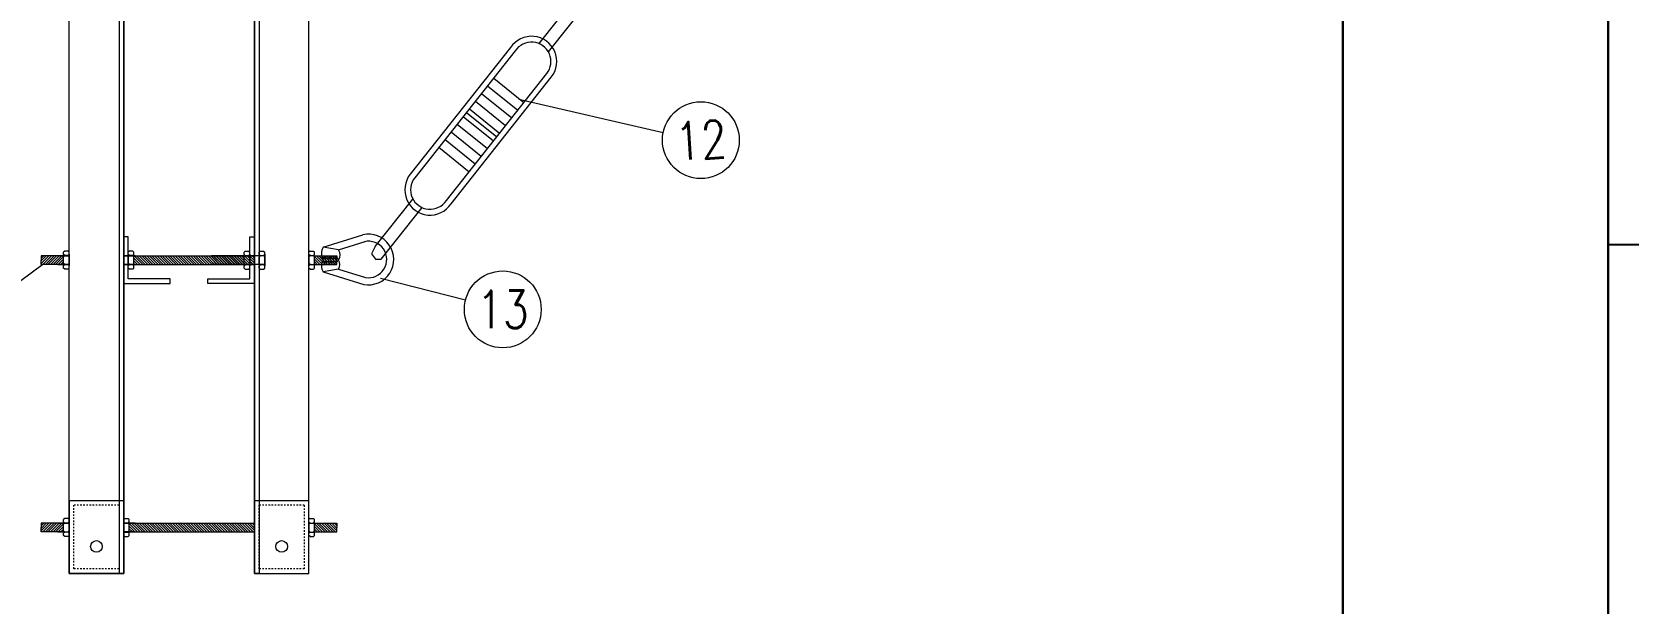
# Model space of a CAD drawing. Header units: millimetres. Extents: x 1804 to 3757, y 2643 to 7323.
# Drawn here: x 2133.9 to 2236.7, y 2835.9 to 2872.7 of the extents above; entities that cross this region are included whole.
import ezdxf
from ezdxf.enums import TextEntityAlignment as Align

# ---------------------------------------------------------------- set-up
doc = ezdxf.new("R2010")
doc.units = ezdxf.units.MM
doc.linetypes.add('DASHED', pattern=[0.75, 0.5, -0.25])
doc.layers.add('_Cajetin Linea 2', color=2, linetype='Continuous')
for name, color, linetype, lineweight in [('_Cajetin Linea 3', 5, 'Continuous', 30), ('DIBUJO', 7, 'Continuous', 20), ('POSTE', 7, 'Continuous', 13)]:
    doc.layers.add(name, color=color, linetype=linetype, lineweight=lineweight)
doc.styles.add('ROMANS', font='romans.shx')

# ---------------------------------------------------------------- blocks, each defined once
blk = doc.blocks.new('CAJETIN ARMADO')
at = {"layer": '_Cajetin Linea 2', "color": 3}
blk.add_lwpolyline([(1389.95, 5706.25), (1376.45, 5706.25)], dxfattribs=at)
at = {"layer": '_Cajetin Linea 3', "ltscale": 0.1}
blk.add_lwpolyline([(1569.36, 5499.82), (1376.45, 5499.82), (1376.45, 5776.82), (1569.36, 5776.82)], close=True, dxfattribs=at)

msp = doc.modelspace()

# ---------------------------------------------------------------- linework, layer by layer
at = {"lineweight": 15, "ltscale": 0.5}
for p, q in [((2136.293, 2837.789), (2136.293, 2907.979)), ((2139.503, 2907.979), (2139.503, 2837.789)), ((2139.803, 2837.789), (2139.803, 2907.979)), ((2139.803, 2907.979), (2139.803, 2837.789)), ((2148.225, 2837.789), (2148.225, 2907.979)), ((2148.225, 2907.979), (2148.225, 2837.789)), ((2148.525, 2907.979), (2148.525, 2837.789)), ((2151.735, 2837.789), (2151.735, 2907.979)), ((2136.006, 2858.543), (2135.931, 2858.467)), ((2136.218, 2858.543), (2136.006, 2858.543)), ((2136.218, 2858.543), (2136.293, 2858.467)), ((2140.102, 2859.456), (2139.803, 2859.456)), ((2139.803, 2859.456), (2139.803, 2856.461)), ((2140.102, 2856.761), (2140.102, 2859.456)), ((2140.178, 2858.543), (2140.102, 2858.467)), ((2140.389, 2858.543), (2140.178, 2858.543)), ((2140.389, 2858.543), (2140.465, 2858.467)), ((2147.639, 2858.543), (2147.563, 2858.467)), ((2147.639, 2858.543), (2147.85, 2858.543)), ((2147.85, 2858.543), (2147.926, 2858.467)), ((2147.926, 2859.456), (2148.225, 2859.456)), ((2147.926, 2856.761), (2147.926, 2859.456)), ((2148.225, 2859.456), (2148.225, 2856.461)), ((2148.6, 2858.543), (2148.525, 2858.467)), ((2148.6, 2858.543), (2148.812, 2858.543)), ((2148.812, 2858.543), (2148.887, 2858.467)), ((2151.81, 2858.543), (2151.735, 2858.467)), ((2151.81, 2858.543), (2152.022, 2858.543)), ((2152.022, 2858.543), (2152.097, 2858.467)), ((2135.998, 2858.238), (2134.486, 2858.238)), ((2134.486, 2858.238), (2134.486, 2857.959)), ((2134.489, 2858.238), (2134.486, 2858.235)), ((2134.655, 2858.238), (2134.486, 2858.069)), ((2134.82, 2858.238), (2134.486, 2857.904)), ((2134.986, 2858.238), (2134.486, 2857.738)), ((2134.486, 2857.679), (2134.486, 2857.959)), ((2135.998, 2857.679), (2134.486, 2857.679)), ((2135.151, 2858.238), (2134.593, 2857.679)), ((2135.317, 2858.238), (2134.758, 2857.679)), ((2135.482, 2858.238), (2134.924, 2857.679)), ((2135.647, 2858.238), (2135.089, 2857.679)), ((2135.813, 2858.238), (2135.255, 2857.679)), ((2135.978, 2858.238), (2135.42, 2857.679)), ((2135.558, 2858.238), (2136.293, 2858.238)), ((2135.558, 2857.689), (2135.568, 2857.679)), ((2135.558, 2857.679), (2136.293, 2857.679)), ((2135.931, 2858.025), (2135.585, 2857.679)), ((2135.931, 2857.859), (2135.751, 2857.679)), ((2135.957, 2857.72), (2135.916, 2857.679)), ((2135.931, 2858.321), (2135.931, 2858.467)), ((2136.006, 2858.246), (2135.931, 2858.321)), ((2136.006, 2858.246), (2135.931, 2858.17)), ((2135.931, 2857.747), (2135.931, 2858.17)), ((2136.006, 2857.672), (2135.931, 2857.747)), ((2136.006, 2857.672), (2135.931, 2857.596)), ((2135.931, 2857.45), (2135.931, 2857.596)), ((2136.006, 2857.375), (2135.931, 2857.45)), ((2136.218, 2858.246), (2136.006, 2858.246)), ((2136.218, 2857.672), (2136.006, 2857.672)), ((2136.218, 2858.246), (2136.293, 2858.321)), ((2136.218, 2858.246), (2136.293, 2858.17)), ((2136.218, 2857.672), (2136.293, 2857.747)), ((2136.218, 2857.672), (2136.293, 2857.596)), ((2136.218, 2857.375), (2136.293, 2857.45)), ((2136.293, 2858.321), (2136.293, 2858.467)), ((2136.293, 2858.333), (2136.293, 2857.584)), ((2136.293, 2858.333), (2136.293, 2857.584)), ((2136.293, 2858.238), (2136.293, 2857.679)), ((2136.293, 2857.747), (2136.293, 2858.17)), ((2136.293, 2857.45), (2136.293, 2857.596)), ((2139.803, 2858.321), (2139.803, 2858.467)), ((2139.803, 2858.333), (2139.803, 2857.584)), ((2140.538, 2858.238), (2139.803, 2858.238)), ((2139.803, 2858.238), (2148.225, 2858.238)), ((2139.803, 2857.747), (2139.803, 2858.17)), ((2140.538, 2857.679), (2139.803, 2857.679)), ((2139.803, 2857.679), (2148.225, 2857.679)), ((2139.803, 2857.45), (2139.803, 2857.596)), ((2140.102, 2858.321), (2140.102, 2858.467)), ((2140.102, 2858.333), (2140.102, 2857.584)), ((2140.178, 2858.246), (2140.102, 2858.321)), ((2140.178, 2858.246), (2140.102, 2858.17)), ((2140.102, 2857.747), (2140.102, 2858.17)), ((2140.178, 2857.672), (2140.102, 2857.747)), ((2140.178, 2857.672), (2140.102, 2857.596)), ((2140.102, 2857.45), (2140.102, 2857.596)), ((2140.178, 2857.375), (2140.102, 2857.45)), ((2140.389, 2858.246), (2140.178, 2858.246)), ((2140.389, 2857.672), (2140.178, 2857.672)), ((2140.389, 2858.246), (2140.465, 2858.321)), ((2140.389, 2858.246), (2140.465, 2858.17)), ((2140.389, 2857.672), (2140.465, 2857.747)), ((2140.389, 2857.672), (2140.465, 2857.596)), ((2140.389, 2857.375), (2140.465, 2857.45)), ((2140.464, 2857.747), (2140.531, 2857.679)), ((2140.465, 2858.321), (2140.465, 2858.467)), ((2140.465, 2857.747), (2140.465, 2858.17)), ((2140.465, 2858.077), (2140.862, 2857.679)), ((2140.465, 2857.911), (2140.697, 2857.679)), ((2140.465, 2857.45), (2140.465, 2857.596)), ((2140.469, 2858.238), (2141.027, 2857.679)), ((2140.635, 2858.238), (2141.193, 2857.679)), ((2140.8, 2858.238), (2141.358, 2857.679)), ((2140.965, 2858.238), (2141.524, 2857.679)), ((2141.131, 2858.238), (2141.689, 2857.679)), ((2141.296, 2858.238), (2141.855, 2857.679)), ((2141.462, 2858.238), (2142.02, 2857.679)), ((2141.627, 2858.238), (2142.186, 2857.679)), ((2141.793, 2858.238), (2142.351, 2857.679)), ((2141.958, 2858.238), (2142.516, 2857.679)), ((2142.124, 2858.238), (2142.682, 2857.679)), ((2142.289, 2858.238), (2142.847, 2857.679)), ((2142.454, 2858.238), (2143.013, 2857.679)), ((2142.62, 2858.238), (2143.178, 2857.679)), ((2142.785, 2858.238), (2143.344, 2857.679)), ((2142.951, 2858.238), (2143.509, 2857.679)), ((2143.116, 2858.238), (2143.675, 2857.679)), ((2143.282, 2858.238), (2143.84, 2857.679)), ((2143.447, 2858.238), (2144.005, 2857.679)), ((2143.612, 2858.238), (2144.171, 2857.679)), ((2143.778, 2858.238), (2144.336, 2857.679)), ((2143.943, 2858.238), (2144.502, 2857.679)), ((2144.109, 2858.238), (2144.667, 2857.679)), ((2144.274, 2858.238), (2144.833, 2857.679)), ((2144.44, 2858.238), (2144.998, 2857.679)), ((2144.605, 2858.238), (2145.163, 2857.679)), ((2144.771, 2858.238), (2145.329, 2857.679)), ((2144.936, 2858.238), (2145.494, 2857.679)), ((2145.101, 2858.238), (2145.66, 2857.679)), ((2145.267, 2858.238), (2145.825, 2857.679)), ((2145.432, 2858.238), (2145.991, 2857.679)), ((2148.927, 2858.238), (2145.452, 2858.238)), ((2145.452, 2858.198), (2145.971, 2857.679)), ((2145.452, 2858.033), (2145.806, 2857.679)), ((2145.452, 2857.868), (2145.64, 2857.679)), ((2145.452, 2857.702), (2145.475, 2857.679)), ((2148.927, 2857.679), (2145.452, 2857.679)), ((2145.578, 2858.238), (2146.137, 2857.679)), ((2145.598, 2858.238), (2146.156, 2857.679)), ((2145.744, 2858.238), (2146.302, 2857.679)), ((2145.763, 2858.238), (2146.322, 2857.679)), ((2145.909, 2858.238), (2146.467, 2857.679)), ((2145.929, 2858.238), (2146.487, 2857.679)), ((2146.075, 2858.238), (2146.633, 2857.679)), ((2146.094, 2858.238), (2146.652, 2857.679)), ((2146.24, 2858.238), (2146.798, 2857.679)), ((2146.259, 2858.238), (2146.818, 2857.679)), ((2146.405, 2858.238), (2146.964, 2857.679)), ((2146.425, 2858.238), (2146.983, 2857.679)), ((2146.571, 2858.238), (2147.129, 2857.679)), ((2146.59, 2858.238), (2147.149, 2857.679)), ((2146.736, 2858.238), (2147.295, 2857.679)), ((2146.756, 2858.238), (2147.314, 2857.679)), ((2146.902, 2858.238), (2147.46, 2857.679)), ((2146.921, 2858.238), (2147.48, 2857.679)), ((2147.067, 2858.238), (2147.625, 2857.679)), ((2147.087, 2858.238), (2147.645, 2857.679)), ((2147.233, 2858.238), (2147.563, 2857.907)), ((2147.252, 2858.238), (2147.81, 2857.679)), ((2147.398, 2858.238), (2147.563, 2858.072)), ((2147.418, 2858.238), (2147.976, 2857.679)), ((2147.563, 2858.321), (2147.563, 2858.467)), ((2147.639, 2858.246), (2147.563, 2858.321)), ((2147.639, 2858.246), (2147.563, 2858.17)), ((2147.563, 2858.238), (2147.597, 2858.204)), ((2147.563, 2857.747), (2147.563, 2858.17)), ((2147.639, 2857.672), (2147.563, 2857.747)), ((2147.639, 2857.672), (2147.563, 2857.596)), ((2147.563, 2857.45), (2147.563, 2857.596)), ((2147.639, 2857.375), (2147.563, 2857.45)), ((2147.583, 2858.238), (2148.141, 2857.679)), ((2147.639, 2858.246), (2147.85, 2858.246)), ((2147.639, 2857.672), (2147.85, 2857.672)), ((2147.748, 2858.238), (2148.225, 2857.761)), ((2147.85, 2858.246), (2147.926, 2858.321)), ((2147.85, 2858.246), (2147.926, 2858.17)), ((2147.85, 2857.672), (2147.926, 2857.747)), ((2147.85, 2857.672), (2147.926, 2857.596)), ((2147.85, 2857.375), (2147.926, 2857.45)), ((2147.914, 2858.238), (2148.225, 2857.926)), ((2147.926, 2858.321), (2147.926, 2858.467)), ((2147.926, 2858.333), (2147.926, 2857.584)), ((2147.926, 2857.747), (2147.926, 2858.17)), ((2147.926, 2857.45), (2147.926, 2857.596)), ((2148.079, 2858.238), (2148.225, 2858.092)), ((2148.225, 2858.238), (2148.225, 2857.679)), ((2148.525, 2858.321), (2148.525, 2858.467)), ((2148.6, 2858.246), (2148.525, 2858.321)), ((2148.6, 2858.246), (2148.525, 2858.17)), ((2148.593, 2858.238), (2148.525, 2858.238)), ((2148.525, 2857.747), (2148.525, 2858.17)), ((2148.6, 2857.672), (2148.525, 2857.747)), ((2148.593, 2857.679), (2148.525, 2857.679)), ((2148.6, 2857.672), (2148.525, 2857.596)), ((2148.525, 2857.45), (2148.525, 2857.596)), ((2148.6, 2857.375), (2148.525, 2857.45)), ((2148.6, 2858.246), (2148.812, 2858.246)), ((2148.6, 2857.672), (2148.812, 2857.672)), ((2148.812, 2858.246), (2148.887, 2858.321)), ((2148.812, 2858.246), (2148.887, 2858.17)), ((2148.812, 2857.672), (2148.887, 2857.747)), ((2148.812, 2857.672), (2148.887, 2857.596)), ((2148.812, 2857.375), (2148.887, 2857.45)), ((2148.887, 2858.321), (2148.887, 2858.467)), ((2148.887, 2858.333), (2148.887, 2857.584)), ((2148.887, 2857.747), (2148.887, 2858.17)), ((2148.887, 2857.45), (2148.887, 2857.596)), ((2151.735, 2858.321), (2151.735, 2858.467)), ((2151.735, 2858.333), (2151.735, 2857.584)), ((2151.735, 2858.333), (2151.735, 2857.584)), ((2151.81, 2858.246), (2151.735, 2858.321)), ((2151.81, 2858.246), (2151.735, 2858.17)), ((2151.735, 2857.747), (2151.735, 2858.17)), ((2151.81, 2857.672), (2151.735, 2857.747)), ((2151.81, 2857.672), (2151.735, 2857.596)), ((2151.735, 2857.45), (2151.735, 2857.596)), ((2151.81, 2857.375), (2151.735, 2857.45)), ((2151.81, 2858.246), (2152.022, 2858.246)), ((2151.81, 2857.672), (2152.022, 2857.672)), ((2152.022, 2858.246), (2152.097, 2858.321)), ((2152.022, 2858.246), (2152.097, 2858.17)), ((2152.022, 2857.672), (2152.097, 2857.747)), ((2152.022, 2857.672), (2152.097, 2857.596)), ((2152.022, 2857.375), (2152.097, 2857.45)), ((2152.03, 2858.238), (2153.542, 2858.238)), ((2152.03, 2857.679), (2153.542, 2857.679)), ((2152.05, 2858.238), (2152.608, 2857.679)), ((2152.071, 2857.72), (2152.112, 2857.679)), ((2152.097, 2858.321), (2152.097, 2858.467)), ((2152.097, 2857.747), (2152.097, 2858.17)), ((2152.097, 2858.025), (2152.443, 2857.679)), ((2152.097, 2857.859), (2152.277, 2857.679)), ((2152.097, 2857.45), (2152.097, 2857.596)), ((2152.215, 2858.238), (2152.774, 2857.679)), ((2152.381, 2858.238), (2152.939, 2857.679)), ((2152.546, 2858.238), (2153.104, 2857.679)), ((2152.712, 2858.238), (2153.27, 2857.679)), ((2152.877, 2858.238), (2153.435, 2857.679)), ((2153.042, 2858.238), (2153.542, 2857.738)), ((2153.208, 2858.238), (2153.542, 2857.904)), ((2153.373, 2858.238), (2153.542, 2858.069)), ((2153.539, 2858.238), (2153.542, 2858.235)), ((2153.542, 2858.238), (2153.542, 2857.959)), ((2153.542, 2857.679), (2153.542, 2857.959)), ((2136.218, 2857.375), (2136.006, 2857.375)), ((2139.803, 2856.461), (2142.797, 2856.461)), ((2142.797, 2856.761), (2140.102, 2856.761)), ((2140.389, 2857.375), (2140.178, 2857.375)), ((2142.797, 2856.461), (2142.797, 2856.761)), ((2145.231, 2856.461), (2145.231, 2856.761)), ((2145.231, 2856.761), (2147.926, 2856.761)), ((2148.225, 2856.461), (2145.231, 2856.461)), ((2147.639, 2857.375), (2147.85, 2857.375)), ((2148.6, 2857.375), (2148.812, 2857.375)), ((2151.81, 2857.375), (2152.022, 2857.375)), ((2139.803, 2842.469), (2136.293, 2842.469)), ((2136.293, 2842.469), (2136.293, 2837.789)), ((2139.803, 2837.789), (2139.803, 2842.469)), ((2151.735, 2842.469), (2148.225, 2842.469)), ((2148.225, 2842.469), (2148.225, 2837.789)), ((2151.735, 2837.789), (2151.735, 2842.469)), ((2135.998, 2841.017), (2134.486, 2841.017)), ((2134.486, 2841.017), (2134.486, 2840.737)), ((2134.489, 2841.017), (2134.486, 2841.013)), ((2134.655, 2841.017), (2134.486, 2840.848)), ((2134.82, 2841.017), (2134.486, 2840.682)), ((2134.986, 2841.017), (2134.486, 2840.517)), ((2135.151, 2841.017), (2134.593, 2840.458)), ((2135.317, 2841.017), (2134.758, 2840.458)), ((2135.482, 2841.017), (2134.924, 2840.458)), ((2135.647, 2841.017), (2135.089, 2840.458)), ((2135.813, 2841.017), (2135.255, 2840.458)), ((2135.978, 2841.017), (2135.42, 2840.458)), ((2135.558, 2841.017), (2136.293, 2841.017)), ((2136.006, 2841.321), (2135.931, 2841.246)), ((2135.931, 2841.1), (2135.931, 2841.246)), ((2136.006, 2841.024), (2135.931, 2841.1)), ((2136.006, 2841.024), (2135.931, 2840.949)), ((2136.218, 2841.321), (2136.006, 2841.321)), ((2136.218, 2841.024), (2136.006, 2841.024)), ((2136.218, 2841.321), (2136.293, 2841.246)), ((2136.218, 2841.024), (2136.293, 2841.1)), ((2136.218, 2841.024), (2136.293, 2840.949)), ((2136.293, 2841.1), (2136.293, 2841.246)), ((2136.293, 2841.112), (2136.293, 2840.363)), ((2136.293, 2841.112), (2136.293, 2840.363)), ((2136.293, 2841.017), (2136.293, 2840.458)), ((2139.878, 2841.321), (2139.803, 2841.246)), ((2139.803, 2841.1), (2139.803, 2841.246)), ((2139.803, 2841.112), (2139.803, 2840.363)), ((2139.878, 2841.024), (2139.803, 2841.1)), ((2139.878, 2841.024), (2139.803, 2840.949)), ((2140.538, 2841.017), (2139.803, 2841.017)), ((2139.803, 2841.017), (2148.225, 2841.017)), ((2139.878, 2841.321), (2140.09, 2841.321)), ((2139.878, 2841.024), (2140.09, 2841.024)), ((2140.09, 2841.321), (2140.165, 2841.246)), ((2140.09, 2841.024), (2140.165, 2841.1)), ((2140.09, 2841.024), (2140.165, 2840.949)), ((2140.138, 2841.017), (2140.697, 2840.458)), ((2140.165, 2841.1), (2140.165, 2841.246)), ((2140.304, 2841.017), (2140.862, 2840.458)), ((2140.469, 2841.017), (2141.027, 2840.458)), ((2140.635, 2841.017), (2141.193, 2840.458)), ((2140.8, 2841.017), (2141.358, 2840.458)), ((2140.965, 2841.017), (2141.524, 2840.458)), ((2141.131, 2841.017), (2141.689, 2840.458)), ((2141.296, 2841.017), (2141.855, 2840.458)), ((2141.462, 2841.017), (2142.02, 2840.458)), ((2141.627, 2841.017), (2142.186, 2840.458)), ((2141.793, 2841.017), (2142.351, 2840.458)), ((2141.958, 2841.017), (2142.516, 2840.458)), ((2142.124, 2841.017), (2142.682, 2840.458)), ((2142.289, 2841.017), (2142.847, 2840.458)), ((2142.454, 2841.017), (2143.013, 2840.458)), ((2142.62, 2841.017), (2143.178, 2840.458)), ((2142.785, 2841.017), (2143.344, 2840.458)), ((2142.951, 2841.017), (2143.509, 2840.458)), ((2143.116, 2841.017), (2143.675, 2840.458)), ((2143.282, 2841.017), (2143.84, 2840.458)), ((2143.447, 2841.017), (2144.005, 2840.458)), ((2143.612, 2841.017), (2144.171, 2840.458)), ((2143.778, 2841.017), (2144.336, 2840.458)), ((2143.943, 2841.017), (2144.502, 2840.458)), ((2144.109, 2841.017), (2144.667, 2840.458)), ((2144.274, 2841.017), (2144.833, 2840.458)), ((2144.44, 2841.017), (2144.998, 2840.458)), ((2144.605, 2841.017), (2145.163, 2840.458)), ((2144.771, 2841.017), (2145.329, 2840.458)), ((2144.936, 2841.017), (2145.494, 2840.458)), ((2145.101, 2841.017), (2145.66, 2840.458)), ((2145.267, 2841.017), (2145.825, 2840.458)), ((2145.432, 2841.017), (2145.991, 2840.458)), ((2145.598, 2841.017), (2146.156, 2840.458)), ((2145.763, 2841.017), (2146.322, 2840.458)), ((2145.929, 2841.017), (2146.487, 2840.458)), ((2146.094, 2841.017), (2146.652, 2840.458)), ((2146.259, 2841.017), (2146.818, 2840.458)), ((2146.425, 2841.017), (2146.983, 2840.458)), ((2146.59, 2841.017), (2147.149, 2840.458)), ((2146.756, 2841.017), (2147.314, 2840.458)), ((2146.921, 2841.017), (2147.48, 2840.458)), ((2147.087, 2841.017), (2147.645, 2840.458)), ((2147.252, 2841.017), (2147.81, 2840.458)), ((2147.418, 2841.017), (2147.976, 2840.458)), ((2147.583, 2841.017), (2148.141, 2840.458)), ((2147.748, 2841.017), (2148.225, 2840.54)), ((2147.914, 2841.017), (2148.225, 2840.705)), ((2148.079, 2841.017), (2148.225, 2840.87)), ((2148.225, 2841.017), (2148.225, 2840.458)), ((2151.81, 2841.321), (2151.735, 2841.246)), ((2151.735, 2841.1), (2151.735, 2841.246)), ((2151.735, 2841.112), (2151.735, 2840.363)), ((2151.735, 2841.112), (2151.735, 2840.363)), ((2151.81, 2841.024), (2151.735, 2841.1)), ((2151.81, 2841.024), (2151.735, 2840.949)), ((2151.81, 2841.321), (2152.022, 2841.321)), ((2151.81, 2841.024), (2152.022, 2841.024)), ((2152.022, 2841.321), (2152.097, 2841.246)), ((2152.022, 2841.024), (2152.097, 2841.1)), ((2152.022, 2841.024), (2152.097, 2840.949)), ((2152.03, 2841.017), (2153.542, 2841.017)), ((2152.05, 2841.017), (2152.608, 2840.458)), ((2152.097, 2841.1), (2152.097, 2841.246)), ((2152.215, 2841.017), (2152.774, 2840.458)), ((2152.381, 2841.017), (2152.939, 2840.458)), ((2152.546, 2841.017), (2153.104, 2840.458)), ((2152.712, 2841.017), (2153.27, 2840.458)), ((2152.877, 2841.017), (2153.435, 2840.458)), ((2153.042, 2841.017), (2153.542, 2840.517)), ((2153.208, 2841.017), (2153.542, 2840.682)), ((2153.373, 2841.017), (2153.542, 2840.848)), ((2153.539, 2841.017), (2153.542, 2841.013)), ((2153.542, 2841.017), (2153.542, 2840.737)), ((2134.486, 2840.458), (2134.486, 2840.737)), ((2135.998, 2840.458), (2134.486, 2840.458)), ((2135.558, 2840.468), (2135.568, 2840.458)), ((2135.558, 2840.458), (2136.293, 2840.458)), ((2135.931, 2840.803), (2135.585, 2840.458)), ((2135.931, 2840.638), (2135.751, 2840.458)), ((2135.957, 2840.499), (2135.916, 2840.458)), ((2135.931, 2840.526), (2135.931, 2840.949)), ((2136.006, 2840.45), (2135.931, 2840.526)), ((2136.006, 2840.45), (2135.931, 2840.375)), ((2135.931, 2840.229), (2135.931, 2840.375)), ((2136.006, 2840.153), (2135.931, 2840.229)), ((2136.218, 2840.45), (2136.006, 2840.45)), ((2136.218, 2840.153), (2136.006, 2840.153)), ((2136.218, 2840.45), (2136.293, 2840.526)), ((2136.218, 2840.45), (2136.293, 2840.375)), ((2136.218, 2840.153), (2136.293, 2840.229)), ((2136.293, 2840.526), (2136.293, 2840.949)), ((2136.293, 2840.229), (2136.293, 2840.375)), ((2139.803, 2840.526), (2139.803, 2840.949)), ((2139.878, 2840.45), (2139.803, 2840.526)), ((2140.538, 2840.458), (2139.803, 2840.458)), ((2139.803, 2840.458), (2148.225, 2840.458)), ((2139.878, 2840.45), (2139.803, 2840.375)), ((2139.803, 2840.229), (2139.803, 2840.375)), ((2139.878, 2840.153), (2139.803, 2840.229)), ((2139.878, 2840.45), (2140.09, 2840.45)), ((2139.878, 2840.153), (2140.09, 2840.153)), ((2140.09, 2840.45), (2140.165, 2840.526)), ((2140.09, 2840.45), (2140.165, 2840.375)), ((2140.09, 2840.153), (2140.165, 2840.229)), ((2140.149, 2840.51), (2140.2, 2840.458)), ((2140.165, 2840.526), (2140.165, 2840.949)), ((2140.165, 2840.824), (2140.531, 2840.458)), ((2140.165, 2840.659), (2140.366, 2840.458)), ((2140.165, 2840.229), (2140.165, 2840.375)), ((2151.735, 2840.526), (2151.735, 2840.949)), ((2151.81, 2840.45), (2151.735, 2840.526)), ((2151.81, 2840.45), (2151.735, 2840.375)), ((2151.735, 2840.229), (2151.735, 2840.375)), ((2151.81, 2840.153), (2151.735, 2840.229)), ((2151.81, 2840.45), (2152.022, 2840.45)), ((2151.81, 2840.153), (2152.022, 2840.153)), ((2152.022, 2840.45), (2152.097, 2840.526)), ((2152.022, 2840.45), (2152.097, 2840.375)), ((2152.022, 2840.153), (2152.097, 2840.229)), ((2152.03, 2840.458), (2153.542, 2840.458)), ((2152.071, 2840.499), (2152.112, 2840.458)), ((2152.097, 2840.526), (2152.097, 2840.949)), ((2152.097, 2840.803), (2152.443, 2840.458)), ((2152.097, 2840.638), (2152.277, 2840.458)), ((2152.097, 2840.229), (2152.097, 2840.375)), ((2153.542, 2840.458), (2153.542, 2840.737)), ((2136.293, 2837.789), (2139.803, 2837.789)), ((2139.803, 2837.789), (2136.293, 2837.789)), ((2139.503, 2837.789), (2139.803, 2837.789)), ((2148.225, 2837.789), (2151.735, 2837.789)), ((2148.525, 2837.789), (2148.225, 2837.789)), ((2148.225, 2837.789), (2151.735, 2837.789))]:
    msp.add_line(p, q, dxfattribs=at)
at = {"color": 7, "lineweight": 15}
for p, q in [((2166.566, 2871.898), (2172.045, 2878.785)), ((2167.165, 2871.362), (2172.682, 2878.296)), ((2156.006, 2858.844), (2158.434, 2861.892)), ((2156.395, 2858.029), (2159.031, 2861.339))]:
    msp.add_line(p, q, dxfattribs=at)
at = {"lineweight": 15}
for p, q in [((2163.246, 2869.183), (2165.192, 2867.613)), ((2163.638, 2869.678), (2165.584, 2868.108)), ((2162.462, 2868.194), (2164.408, 2866.623)), ((2162.462, 2868.194), (2164.408, 2866.623)), ((2162.854, 2868.688), (2164.8, 2867.118)), ((2161.287, 2866.709), (2163.232, 2865.139)), ((2161.679, 2867.204), (2163.624, 2865.633)), ((2161.679, 2867.204), (2163.624, 2865.633)), ((2161.89, 2867.471), (2163.836, 2865.901)), ((2162.071, 2867.699), (2164.016, 2866.128)), ((2162.071, 2867.699), (2164.016, 2866.128)), ((2160.503, 2865.719), (2162.449, 2864.149)), ((2160.895, 2866.214), (2162.841, 2864.644)), ((2160.111, 2865.224), (2162.057, 2863.654)), ((2156.006, 2858.844), (2155.773, 2858.354)), ((2155.773, 2858.354), (2156.035, 2858.027)), ((2156.035, 2858.027), (2156.395, 2858.029))]:
    msp.add_line(p, q, dxfattribs=at)
at = {"linetype": 'DASHED', "lineweight": 15, "ltscale": 0.025}
for p, q in [((2139.503, 2842.169), (2136.593, 2842.169)), ((2136.593, 2838.089), (2136.593, 2842.169)), ((2139.503, 2842.169), (2139.503, 2838.089)), ((2151.435, 2842.169), (2148.525, 2842.169)), ((2148.525, 2838.089), (2148.525, 2842.169)), ((2151.435, 2842.169), (2151.435, 2838.089)), ((2139.503, 2838.089), (2136.593, 2838.089)), ((2151.435, 2838.089), (2148.525, 2838.089))]:
    msp.add_line(p, q, dxfattribs=at)
at = {"color": 7, "lineweight": 15}
for points in [[(2160.892, 2861.58), (2167.35, 2869.735, 1.0412318), (2164.721, 2871.649), (2158.263, 2863.494, 1.0412318)], [(2160.588, 2861.8), (2167.057, 2869.967, 1.0471367), (2165.025, 2871.429), (2158.557, 2863.262, 1.0471367)]]:
    msp.add_lwpolyline(points, format="xyb", close=True, dxfattribs=at)
at = {"lineweight": 15, "ltscale": 0.8}
for points in [[(2152.66, 2858.799), (2155.214, 2859.59)], [(2153.638, 2858.616), (2152.66, 2858.799)], [(2153.638, 2858.616), (2155.349, 2859.153)], [(2152.684, 2858.098), (2152.684, 2858.021)], [(2152.684, 2857.838), (2152.684, 2857.914)], [(2152.737, 2858.021), (2152.737, 2858.185)], [(2152.737, 2857.914), (2152.737, 2857.75)], [(2152.791, 2858.098), (2152.791, 2858.021)], [(2152.791, 2857.838), (2152.791, 2857.914)], [(2152.844, 2858.021), (2152.844, 2858.185)], [(2152.844, 2857.914), (2152.844, 2857.75)], [(2152.924, 2858.098), (2152.924, 2858.021)], [(2152.924, 2857.838), (2152.924, 2857.914)], [(2152.978, 2858.021), (2152.978, 2858.185)], [(2152.978, 2857.914), (2152.978, 2857.75)], [(2153.031, 2858.098), (2153.031, 2858.021)], [(2153.031, 2857.838), (2153.031, 2857.914)], [(2153.085, 2858.021), (2153.085, 2858.185)], [(2153.085, 2857.914), (2153.085, 2857.75)], [(2153.138, 2858.098), (2153.138, 2858.021)], [(2153.138, 2857.838), (2153.138, 2857.914)], [(2153.191, 2858.021), (2153.191, 2858.185)], [(2153.191, 2857.914), (2153.191, 2857.75)], [(2153.256, 2858.098), (2153.256, 2858.021)], [(2153.256, 2857.838), (2153.256, 2857.914)], [(2153.31, 2858.021), (2153.31, 2858.185)], [(2153.31, 2857.914), (2153.31, 2857.75)], [(2153.363, 2858.098), (2153.363, 2858.021)], [(2153.363, 2857.838), (2153.363, 2857.914)], [(2153.417, 2858.021), (2153.417, 2858.185)], [(2153.417, 2857.914), (2153.417, 2857.75)], [(2153.47, 2858.098), (2153.47, 2858.021)], [(2153.47, 2857.838), (2153.47, 2857.914)], [(2153.523, 2858.021), (2153.523, 2858.185)], [(2153.523, 2857.914), (2153.523, 2857.75)], [(2153.577, 2858.098), (2153.577, 2858.021)], [(2153.577, 2857.838), (2153.577, 2857.914)], [(2153.638, 2857.38), (2152.66, 2857.205)], [(2152.66, 2857.205), (2155.267, 2856.398)], [(2153.638, 2857.38), (2155.376, 2856.842)]]:
    msp.add_lwpolyline(points, dxfattribs=at)
at = {"lineweight": 15, "ltscale": 0.5}
for centre in [(2138.048, 2839.521), (2149.98, 2839.521)]:
    msp.add_circle(centre, 0.374, dxfattribs=at)
at = {"lineweight": 15, "ltscale": 0.8}
for centre, radius, start, end in [((2155.576, 2857.999), 1.631, 259.07263, 102.81137), ((2153.323, 2858.379), 0.785, 147.64419, 212.35581), ((2153.187, 2858.278), 0.562, 325.36027, 36.85381), ((2155.576, 2857.999), 1.174, 260.19525, 102.81137), ((2153.211, 2857.582), 0.668, 145.6338, 214.3662), ((2153.238, 2857.678), 0.498, 323.24638, 34.23878)]:
    msp.add_arc(centre, radius, start, end, dxfattribs=at)
at = {"lineweight": 15, "ltscale": 0.5}
for points, knots in [([(2136.293, 2857.664), (2136.287, 2857.667), (2136.28, 2857.67), (2136.269, 2857.675), (2136.265, 2857.677), (2136.26, 2857.679)], [203.67630078, 203.67630078, 203.67630078, 203.67630078, 203.9307122, 203.9307122, 204.11357109, 204.11357109, 204.11357109, 204.11357109]), ([(2136.293, 2840.442), (2136.287, 2840.446), (2136.28, 2840.449), (2136.269, 2840.454), (2136.265, 2840.456), (2136.26, 2840.458)], [203.67630078, 203.67630078, 203.67630078, 203.67630078, 203.9307122, 203.9307122, 204.11357109, 204.11357109, 204.11357109, 204.11357109]), ([(2145.867, 2840.451), (2145.848, 2840.451), (2145.828, 2840.452), (2145.791, 2840.455), (2145.774, 2840.456), (2145.758, 2840.458)], [126.844207, 126.844207, 126.844207, 126.844207, 127.7952981, 127.7952981, 128.5731388, 128.5731388, 128.5731388, 128.5731388])]:
    msp.add_open_spline(points, degree=3, knots=knots, dxfattribs=at)
for points in [[(2145.867, 2857.672), (2145.867, 2857.672), (2145.867, 2857.672), (2145.867, 2857.672)], [(2148.207, 2857.672), (2148.171, 2857.673), (2148.134, 2857.675), (2148.097, 2857.679)], [(2148.214, 2858.082), (2148.214, 2858.082), (2148.213, 2858.081), (2148.213, 2858.081)], [(2141.063, 2840.496), (2141.063, 2840.496), (2141.063, 2840.496), (2141.063, 2840.496)], [(2145.867, 2840.451), (2145.867, 2840.451), (2145.867, 2840.451), (2145.867, 2840.451)], [(2148.207, 2840.451), (2148.171, 2840.452), (2148.134, 2840.454), (2148.097, 2840.458)], [(2148.214, 2840.861), (2148.214, 2840.86), (2148.213, 2840.86), (2148.213, 2840.86)]]:
    msp.add_open_spline(points, degree=3, dxfattribs=at)
at = {"layer": 'DIBUJO', "color": 5, "linetype": 'Continuous', "lineweight": 15}
for p, q in [((2165.249, 2868.317), (2174.56, 2866.173)), ((2134.593, 2857.679), (2131.6, 2855.467)), ((2156.356, 2856.789), (2161.825, 2855.396))]:
    msp.add_line(p, q, dxfattribs=at)
for centre in [(2176.986, 2865.682), (2164.223, 2854.785)]:
    msp.add_circle(centre, 2.475, dxfattribs=at)

# ---------------------------------------------------------------- block references
at = {"layer": 'POSTE', "lineweight": 15}
for p in [(648.976, -2847.311), (858.976, -2847.311)]:
    msp.add_blockref('CAJETIN ARMADO', p, dxfattribs=at)

# ---------------------------------------------------------------- texts
at = {"layer": 'DIBUJO', "color": 7, "lineweight": 15, "style": 'ROMANS', "width": 0.8}
for s, rotation, p in [('12', 3.32609, (2176.986, 2865.682)), ('13', 0.48278, (2164.223, 2854.785))]:
    msp.add_text(s, height=2.42, rotation=rotation, dxfattribs=at).set_placement(p, align=Align.MIDDLE_CENTER)

doc.saveas('drawing.dxf')
